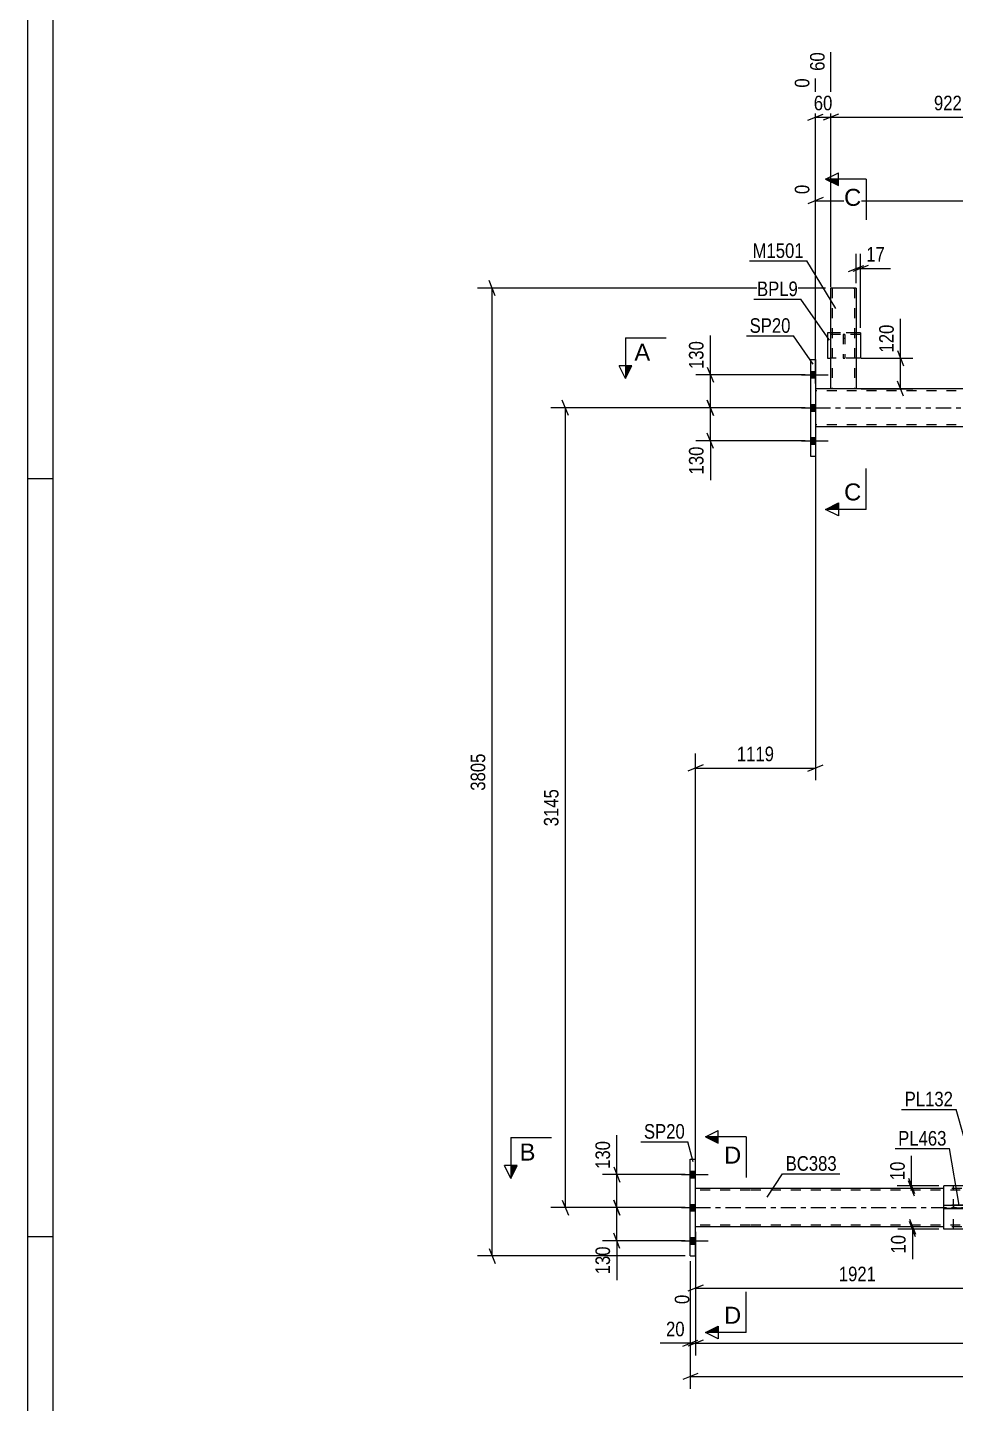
# Model space of a CAD drawing. Header units: millimetres. Extents: x 0 to 1189, y 0 to 841.
# Drawn here: x 0 to 182.4, y 414.2 to 684.7 of the extents above; entities that cross this region are included whole.
import ezdxf

# ---------------------------------------------------------------- set-up
doc = ezdxf.new("R2010")
doc.units = ezdxf.units.MM
doc.linetypes.add('DXK_LINE_DOT2', pattern=[3.9198, 1.9599, -1.9599])
doc.linetypes.add('DXK_LINE_DOT3', pattern=[5.9187, 2.979, -0.9799, 0.9799, -0.9799])
doc.styles.add('Arial', font='ARIAL.TTF', dxfattribs={"height": 0.2})
doc.styles.add('Arial Narrow', font='ARIALN.TTF', dxfattribs={"height": 0.2})

# ---------------------------------------------------------------- blocks, each defined once
blk = doc.blocks.new('Unknown-570348649-1114 - 55360')
at = {"color": 5, "linetype": 'Continuous'}
for p, q in [((0, 841), (0, 0)), ((5, 836), (5, 5)), ((5, 596), (0, 596)), ((5, 447), (0, 447))]:
    blk.add_line(p, q, dxfattribs=at)
blk = doc.blocks.new('Part-570348649-6213 - 6197')
at = {"color": 2, "linetype": 'Continuous'}
for p, q in [((211.13, 457), (180.14, 457)), ((180.14, 453.2), (180.14, 457)), ((211.13, 453.2), (211.13, 457)), ((180.14, 448.5), (180.14, 452.6)), ((211.13, 448.5), (211.13, 452.6)), ((211.13, 448.5), (180.14, 448.5))]:
    blk.add_line(p, q, dxfattribs=at)
at = {"color": 7, "linetype": 'DXK_LINE_DOT2'}
for p, q in [((180.14, 452.6), (180.14, 453.2)), ((211.13, 452.6), (211.13, 453.2))]:
    blk.add_line(p, q, dxfattribs=at)
blk = doc.blocks.new('Part-570348649-6282 - 6197')
at = {"color": 7, "linetype": 'DXK_LINE_DOT2'}
for p, q in [((182.04, 453.22), (209.63, 453.22)), ((187.91, 453.22), (182.04, 453.22)), ((182.04, 453.22), (182.04, 453.22)), ((182.04, 453.22), (182.04, 452.62)), ((182.04, 452.62), (209.63, 452.62)), ((187.91, 452.62), (182.04, 452.62)), ((202.88, 453.22), (187.91, 453.22)), ((187.91, 453.22), (187.91, 452.62)), ((187.91, 452.62), (202.88, 452.62)), ((209.63, 453.22), (202.88, 453.22)), ((202.88, 453.22), (202.88, 452.62)), ((202.88, 452.62), (209.63, 452.62)), ((209.63, 453.22), (209.63, 453.22)), ((209.63, 452.62), (209.63, 453.22))]:
    blk.add_line(p, q, dxfattribs=at)
blk = doc.blocks.new('Part-570348649-6297 - 6197')
at = {"color": 2, "linetype": 'Continuous'}
for p, q in [((130.31, 462.24), (131.31, 462.24)), ((130.31, 443.24), (130.31, 462.24)), ((131.31, 443.24), (131.31, 462.24)), ((130.31, 443.24), (131.31, 443.24))]:
    blk.add_line(p, q, dxfattribs=at)
blk = doc.blocks.new('Part-570348649-6307 - 6197')
at = {"color": 2, "linetype": 'Continuous'}
for p, q in [((153.91, 619.49), (154.91, 619.49)), ((153.91, 619.49), (153.91, 600.49)), ((154.91, 619.49), (154.91, 600.49)), ((153.91, 600.49), (154.91, 600.49))]:
    blk.add_line(p, q, dxfattribs=at)
blk = doc.blocks.new('Part-570348649-6312 - 6197')
at = {"color": 2, "linetype": 'Continuous'}
for p, q in [((142.06, 456.49), (131.31, 456.49)), ((180.14, 456.5), (142.16, 456.49)), ((142.06, 448.99), (131.31, 448.99)), ((180.14, 449), (142.16, 448.99))]:
    blk.add_line(p, q, dxfattribs=at)
at = {"color": 7, "linetype": 'DXK_LINE_DOT2'}
for p, q in [((131.31, 448.99), (131.31, 456.49)), ((142.06, 456.19), (131.31, 456.19)), ((1014.39, 456.27), (142.16, 456.19)), ((211.13, 456.5), (180.14, 456.5)), ((142.06, 449.29), (131.31, 449.29)), ((1014.39, 449.37), (142.16, 449.29)), ((211.13, 449), (180.14, 449))]:
    blk.add_line(p, q, dxfattribs=at)
at = {"color": 7, "linetype": 'DXK_LINE_DOT3'}
for p, q in [((131.31, 452.74), (142.06, 452.74)), ((142.16, 452.74), (1014.39, 452.82))]:
    blk.add_line(p, q, dxfattribs=at)
blk = doc.blocks.new('Part-570348649-6317 - 6197')
at = {"color": 2, "linetype": 'Continuous'}
for p, q in [((234.68, 613.74), (154.91, 613.74)), ((234.68, 606.24), (154.91, 606.24))]:
    blk.add_line(p, q, dxfattribs=at)
at = {"color": 7, "linetype": 'DXK_LINE_DOT2'}
for p, q in [((154.91, 613.74), (154.91, 606.24)), ((1068.48, 613.34), (154.91, 613.34)), ((1068.48, 606.64), (154.91, 606.64))]:
    blk.add_line(p, q, dxfattribs=at)
at = {"color": 7, "linetype": 'DXK_LINE_DOT3'}
blk.add_line((154.91, 609.99), (1068.48, 609.99), dxfattribs=at)
blk = doc.blocks.new('Part-570348649-6280 - 6197')
at = {"color": 2, "linetype": 'Continuous'}
for p, q in [((182.04, 457), (182.04, 457.02)), ((195.17, 457.02), (182.04, 457.02)), ((209.63, 457.02), (202.16, 457.02)), ((209.63, 457), (209.63, 457.02))]:
    blk.add_line(p, q, dxfattribs=at)
at = {"color": 7, "linetype": 'DXK_LINE_DOT2'}
for p, q in [((182.04, 448.52), (182.04, 457)), ((202.16, 457.02), (195.17, 457.02)), ((209.63, 448.52), (209.63, 457)), ((209.63, 448.52), (182.04, 448.52))]:
    blk.add_line(p, q, dxfattribs=at)
blk = doc.blocks.new('Part-570348649-6285 - 6197')
at = {"color": 7, "linetype": 'DXK_LINE_DOT2'}
for p, q in [((160.37, 624.42), (160.67, 624.42)), ((160.37, 624.42), (160.37, 619.72)), ((160.67, 624.42), (160.37, 624.42)), ((160.37, 623.67), (160.67, 623.67)), ((160.67, 624.42), (160.67, 619.72)), ((160.37, 619.72), (160.67, 619.72))]:
    blk.add_line(p, q, dxfattribs=at)
blk = doc.blocks.new('Part-570348649-6428 - 6197')
at = {"color": 2, "linetype": 'Continuous'}
for p, q in [((157.91, 613.74), (157.91, 633.48)), ((157.95, 633.48), (157.91, 633.48)), ((162.31, 633.48), (157.95, 633.48)), ((162.91, 633.48), (162.31, 633.48)), ((162.91, 633.48), (162.91, 613.74))]:
    blk.add_line(p, q, dxfattribs=at)
at = {"color": 7, "linetype": 'DXK_LINE_DOT2'}
for p, q in [((158.21, 633.48), (158.21, 613.74)), ((158.23, 633.48), (158.21, 633.48)), ((158.21, 633.48), (158.23, 633.48)), ((158.28, 633.48), (158.23, 633.48)), ((158.23, 633.48), (158.28, 633.48)), ((158.28, 633.48), (158.3, 633.48)), ((158.51, 633.48), (158.51, 633.48)), ((158.51, 633.48), (158.51, 633.48)), ((158.51, 633.48), (158.51, 633.48)), ((162.31, 633.48), (162.31, 633.48)), ((162.31, 633.48), (162.31, 633.48)), ((162.31, 633.48), (162.31, 633.48)), ((162.31, 633.48), (162.31, 633.48)), ((162.42, 633.48), (162.52, 633.48)), ((162.52, 633.48), (162.54, 633.48)), ((162.54, 633.48), (162.59, 633.48)), ((162.59, 633.48), (162.61, 633.48)), ((162.61, 633.48), (162.61, 613.74)), ((162.91, 613.74), (157.91, 613.74))]:
    blk.add_line(p, q, dxfattribs=at)
blk = doc.blocks.new('Part-570348649-6610 - 6197')
at = {"color": 2, "linetype": 'Continuous'}
for p, q in [((180.14, 453.2), (180.14, 453.2)), ((180.14, 453.2), (185.42, 453.2)), ((180.14, 452.6), (180.14, 453.2)), ((180.14, 452.6), (211.13, 452.6)), ((185.42, 452.6), (180.14, 452.6)), ((185.42, 453.2), (205.01, 453.2)), ((185.42, 453.2), (185.42, 452.6)), ((205.01, 452.6), (185.42, 452.6)), ((205.01, 453.2), (205.01, 452.6)), ((211.13, 453.2), (211.13, 453.2)), ((211.13, 452.6), (211.13, 453.2))]:
    blk.add_line(p, q, dxfattribs=at)
at = {"color": 7, "linetype": 'DXK_LINE_DOT2'}
for p, q in [((211.13, 453.2), (180.14, 453.2)), ((180.14, 452.6), (180.14, 452.6)), ((205.01, 453.2), (211.13, 453.2)), ((211.13, 452.6), (205.01, 452.6)), ((211.13, 452.6), (211.13, 452.6))]:
    blk.add_line(p, q, dxfattribs=at)
blk = doc.blocks.new('Bolt-570348649-6646 - 6197')
at = {"linetype": 'Continuous'}
for points in [[(154.91, 615.84), (154.91, 617.14), (153.91, 617.14), (153.91, 615.84)], [(154.91, 615.84), (154.91, 617.14), (153.91, 617.14), (153.91, 615.84)], [(154.91, 615.84), (154.91, 617.14), (153.91, 617.14), (153.91, 615.84)], [(154.91, 609.34), (154.91, 610.64), (153.91, 610.64), (153.91, 609.34)], [(154.91, 609.34), (154.91, 610.64), (153.91, 610.64), (153.91, 609.34)], [(154.91, 602.84), (154.91, 604.14), (153.91, 604.14), (153.91, 602.84)], [(154.91, 602.84), (154.91, 604.14), (153.91, 604.14), (153.91, 602.84)], [(154.91, 602.84), (154.91, 604.14), (153.91, 604.14), (153.91, 602.84)]]:
    blk.add_hatch(color=1, dxfattribs=at).paths.add_polyline_path(points)
at = {"color": 1, "linetype": 'Continuous'}
for p, q in [((153.91, 617.14), (154.91, 617.14)), ((153.91, 617.14), (154.91, 617.14)), ((153.91, 617.14), (154.91, 617.14)), ((152.16, 616.49), (157.41, 616.49)), ((152.16, 616.49), (157.41, 616.49)), ((152.16, 616.49), (157.41, 616.49)), ((153.91, 615.84), (154.91, 615.84)), ((153.91, 615.84), (154.91, 615.84)), ((153.91, 615.84), (154.91, 615.84)), ((152.16, 609.99), (157.41, 609.99)), ((152.16, 609.99), (157.41, 609.99)), ((153.91, 610.64), (154.91, 610.64)), ((153.91, 610.64), (154.91, 610.64)), ((153.91, 609.34), (154.91, 609.34)), ((153.91, 609.34), (154.91, 609.34)), ((152.16, 603.49), (157.41, 603.49)), ((152.16, 603.49), (157.41, 603.49)), ((152.16, 603.49), (157.41, 603.49)), ((153.91, 604.14), (154.91, 604.14)), ((153.91, 604.14), (154.91, 604.14)), ((153.91, 604.14), (154.91, 604.14)), ((153.91, 602.84), (154.91, 602.84)), ((153.91, 602.84), (154.91, 602.84)), ((153.91, 602.84), (154.91, 602.84))]:
    blk.add_line(p, q, dxfattribs=at)
blk = doc.blocks.new('Bolt-570348649-6648 - 6197')
at = {"linetype": 'Continuous'}
for points in [[(131.31, 458.59), (131.31, 459.89), (130.31, 459.89), (130.31, 458.59)], [(131.31, 458.59), (131.31, 459.89), (130.31, 459.89), (130.31, 458.59)], [(131.31, 458.59), (131.31, 459.89), (130.31, 459.89), (130.31, 458.59)], [(131.31, 452.09), (131.31, 453.39), (130.31, 453.39), (130.31, 452.09)], [(131.31, 452.09), (131.31, 453.39), (130.31, 453.39), (130.31, 452.09)], [(131.31, 445.59), (131.31, 446.89), (130.31, 446.89), (130.31, 445.59)], [(131.31, 445.59), (131.31, 446.89), (130.31, 446.89), (130.31, 445.59)], [(131.31, 445.59), (131.31, 446.89), (130.31, 446.89), (130.31, 445.59)]]:
    blk.add_hatch(color=1, dxfattribs=at).paths.add_polyline_path(points)
at = {"color": 1, "linetype": 'Continuous'}
for p, q in [((130.31, 459.89), (131.31, 459.89)), ((130.31, 459.89), (131.31, 459.89)), ((130.31, 459.89), (131.31, 459.89)), ((128.56, 459.24), (133.81, 459.24)), ((128.56, 459.24), (133.81, 459.24)), ((128.56, 459.24), (133.81, 459.24)), ((130.31, 458.59), (131.31, 458.59)), ((130.31, 458.59), (131.31, 458.59)), ((130.31, 458.59), (131.31, 458.59)), ((128.56, 452.74), (133.81, 452.74)), ((128.56, 452.74), (133.81, 452.74)), ((130.31, 453.39), (131.31, 453.39)), ((130.31, 453.39), (131.31, 453.39)), ((130.31, 452.09), (131.31, 452.09)), ((130.31, 452.09), (131.31, 452.09)), ((130.31, 446.89), (131.31, 446.89)), ((130.31, 446.89), (131.31, 446.89)), ((130.31, 446.89), (131.31, 446.89)), ((128.56, 446.24), (133.81, 446.24)), ((128.56, 446.24), (133.81, 446.24)), ((128.56, 446.24), (133.81, 446.24)), ((130.31, 445.59), (131.31, 445.59)), ((130.31, 445.59), (131.31, 445.59)), ((130.31, 445.59), (131.31, 445.59))]:
    blk.add_line(p, q, dxfattribs=at)
blk = doc.blocks.new('Part-570348649-6954 - 6197')
at = {"color": 2, "linetype": 'Continuous'}
for p, q in [((157.91, 624.72), (157.27, 624.72)), ((157.27, 624.72), (157.27, 619.72)), ((163.77, 624.72), (162.91, 624.72)), ((163.77, 624.72), (163.77, 619.72)), ((157.27, 619.72), (157.91, 619.72)), ((163.77, 619.72), (162.91, 619.72))]:
    blk.add_line(p, q, dxfattribs=at)
at = {"color": 7, "linetype": 'DXK_LINE_DOT2'}
for p, q in [((157.27, 624.72), (157.27, 624.72)), ((163.77, 624.72), (157.27, 624.72)), ((163.77, 624.42), (157.27, 624.42)), ((163.77, 624.42), (157.27, 624.42)), ((162.91, 624.72), (157.91, 624.72)), ((163.77, 624.72), (163.77, 624.72)), ((162.91, 619.72), (157.91, 619.72))]:
    blk.add_line(p, q, dxfattribs=at)
blk = doc.blocks.new('StraightDimension-570348649-32011 - 6197')
at = {"color": 7, "linetype": 'Continuous'}
for p, q in [((133.65, 611.49), (134.85, 608.49)), ((152.91, 609.99), (131.4, 609.99)), ((134.25, 603.49), (134.25, 609.99)), ((152.91, 603.49), (131.4, 603.49)), ((134.85, 601.99), (133.65, 604.99))]:
    blk.add_line(p, q, dxfattribs=at)
at = {"color": 0}
blk.add_wipeout([(133.5, 602.96), (129.3, 602.96), (129.3, 596.28), (133.5, 596.28)], dxfattribs=at)
at = {"color": 7, "linetype": 'Continuous'}
blk.add_line((134.25, 603.49), (134.25, 595.75), dxfattribs=at)
blk.add_line((134.25, 603.49), (134.25, 595.75), dxfattribs=at)
at = {"color": 3, "style": 'Arial Narrow'}
blk.add_text('130', height=2.863, rotation=90.0002, dxfattribs=at).set_placement((132.9, 596.88))
blk = doc.blocks.new('StraightDimension-570348649-54923 - 6197')
at = {"color": 7, "linetype": 'Continuous'}
for p, q in [((154.91, 605.24), (154.91, 536.76)), ((131.31, 457.49), (131.31, 542.01)), ((132.81, 539.76), (129.81, 538.56)), ((131.31, 539.16), (154.91, 539.16)), ((153.41, 538.56), (156.41, 539.76))]:
    blk.add_line(p, q, dxfattribs=at)
at = {"color": 0}
blk.add_wipeout([(147.37, 539.91), (147.37, 544.11), (138.86, 544.11), (138.86, 539.91)], dxfattribs=at)
at = {"color": 3, "style": 'Arial Narrow'}
blk.add_text('1119', height=2.863, dxfattribs=at).set_placement((139.46, 540.51))
blk = doc.blocks.new('StraightDimension-570348649-48414 - 6197')
at = {"color": 7, "linetype": 'Continuous'}
for p, q in [((173.21, 458.52), (174.41, 455.52)), ((174.41, 455), (173.21, 458)), ((179.14, 457.02), (170.96, 457.02)), ((179.14, 456.5), (170.96, 456.5)), ((173.81, 456.5), (173.81, 457.02))]:
    blk.add_line(p, q, dxfattribs=at)
at = {"color": 0}
blk.add_wipeout([(173.06, 462.4), (168.86, 462.4), (168.86, 457.54), (173.06, 457.54)], dxfattribs=at)
at = {"color": 7, "linetype": 'Continuous'}
blk.add_line((173.81, 457.02), (173.81, 462.92), dxfattribs=at)
blk.add_line((173.81, 457.02), (173.81, 462.92), dxfattribs=at)
at = {"color": 3, "style": 'Arial Narrow'}
blk.add_text('10', height=2.863, rotation=90.0002, dxfattribs=at).set_placement((172.46, 458.14))
blk = doc.blocks.new('StraightDimension-570348649-35555 - 6197')
at = {"color": 7, "linetype": 'Continuous'}
for p, q in [((130.31, 442.24), (130.31, 423.7)), ((131.31, 442.24), (131.31, 423.7)), ((128.81, 425.5), (131.81, 426.7)), ((132.81, 426.7), (129.81, 425.5)), ((130.31, 426.1), (131.31, 426.1))]:
    blk.add_line(p, q, dxfattribs=at)
at = {"color": 0}
blk.add_wipeout([(129.79, 426.85), (129.79, 431.05), (124.93, 431.05), (124.93, 426.85)], dxfattribs=at)
at = {"color": 7, "linetype": 'Continuous'}
blk.add_line((130.31, 426.1), (124.41, 426.1), dxfattribs=at)
blk.add_line((130.31, 426.1), (124.41, 426.1), dxfattribs=at)
at = {"color": 3, "style": 'Arial Narrow'}
blk.add_text('20', height=2.863, dxfattribs=at).set_placement((125.53, 427.45))
blk = doc.blocks.new('StraightDimension-570348649-35554 - 6197')
at = {"color": 7, "linetype": 'Continuous'}
for p, q in [((131.31, 442.24), (131.31, 423.7)), ((132.81, 426.7), (129.81, 425.5)), ((131.31, 426.1), (1014.39, 426.1))]:
    blk.add_line(p, q, dxfattribs=at)
blk = doc.blocks.new('StraightDimension-570348649-32010 - 6197')
at = {"color": 7, "linetype": 'Continuous'}
for p, q in [((133.65, 617.99), (134.85, 614.99)), ((152.91, 616.49), (131.4, 616.49)), ((134.25, 609.99), (134.25, 616.49)), ((134.85, 608.49), (133.65, 611.49)), ((152.91, 609.99), (131.4, 609.99))]:
    blk.add_line(p, q, dxfattribs=at)
at = {"color": 0}
blk.add_wipeout([(133.5, 623.7), (129.3, 623.7), (129.3, 617.01), (133.5, 617.01)], dxfattribs=at)
at = {"color": 7, "linetype": 'Continuous'}
blk.add_line((134.25, 616.49), (134.25, 624.22), dxfattribs=at)
blk.add_line((134.25, 616.49), (134.25, 624.22), dxfattribs=at)
at = {"color": 3, "style": 'Arial Narrow'}
blk.add_text('130', height=2.863, rotation=90.0002, dxfattribs=at).set_placement((132.9, 617.61))
blk = doc.blocks.new('StraightDimension-570348649-28337 - 6197')
at = {"color": 7, "linetype": 'Continuous'}
for p, q in [((115.27, 460.74), (116.47, 457.74)), ((129.31, 459.24), (113.02, 459.24)), ((115.87, 452.74), (115.87, 459.24)), ((129.31, 452.74), (113.02, 452.74)), ((116.47, 451.24), (115.27, 454.24))]:
    blk.add_line(p, q, dxfattribs=at)
at = {"color": 0}
blk.add_wipeout([(115.12, 466.45), (110.92, 466.45), (110.92, 459.76), (115.12, 459.76)], dxfattribs=at)
at = {"color": 7, "linetype": 'Continuous'}
blk.add_line((115.87, 459.24), (115.87, 466.97), dxfattribs=at)
blk.add_line((115.87, 459.24), (115.87, 466.97), dxfattribs=at)
at = {"color": 3, "style": 'Arial Narrow'}
blk.add_text('130', height=2.863, rotation=90.0002, dxfattribs=at).set_placement((114.52, 460.36))
blk = doc.blocks.new('StraightDimension-570348649-28338 - 6197')
at = {"color": 7, "linetype": 'Continuous'}
for p, q in [((129.31, 452.74), (113.02, 452.74)), ((115.27, 454.24), (116.47, 451.24)), ((115.87, 446.24), (115.87, 452.74)), ((116.47, 444.74), (115.27, 447.74)), ((129.31, 446.24), (113.02, 446.24))]:
    blk.add_line(p, q, dxfattribs=at)
at = {"color": 0}
blk.add_wipeout([(115.12, 445.71), (110.92, 445.71), (110.92, 439.03), (115.12, 439.03)], dxfattribs=at)
at = {"color": 7, "linetype": 'Continuous'}
blk.add_line((115.87, 446.24), (115.87, 438.5), dxfattribs=at)
blk.add_line((115.87, 446.24), (115.87, 438.5), dxfattribs=at)
at = {"color": 3, "style": 'Arial Narrow'}
blk.add_text('130', height=2.863, rotation=90.0002, dxfattribs=at).set_placement((114.52, 439.63))
blk = doc.blocks.new('StraightDimension-570348649-39803 - 6197')
at = {"color": 7, "linetype": 'Continuous'}
for p, q in [((163.91, 619.72), (174.05, 619.72)), ((171.05, 621.22), (172.25, 618.22)), ((171.65, 613.74), (171.65, 619.72)), ((172.25, 612.24), (171.05, 615.24)), ((163.91, 613.74), (174.05, 613.74))]:
    blk.add_line(p, q, dxfattribs=at)
at = {"color": 0}
blk.add_wipeout([(170.9, 626.93), (166.7, 626.93), (166.7, 620.25), (170.9, 620.25)], dxfattribs=at)
at = {"color": 7, "linetype": 'Continuous'}
blk.add_line((171.65, 619.72), (171.65, 627.46), dxfattribs=at)
blk.add_line((171.65, 619.72), (171.65, 627.46), dxfattribs=at)
at = {"color": 3, "style": 'Arial Narrow'}
blk.add_text('120', height=2.863, rotation=90.0002, dxfattribs=at).set_placement((170.3, 620.85))
blk = doc.blocks.new('StraightDimension-570348649-35214 - 6197')
at = {"color": 7, "linetype": 'Continuous'}
for p, q in [((195, 455.5), (195, 428.31)), ((131.31, 447.99), (131.31, 433.79)), ((132.81, 437.52), (129.81, 436.32)), ((131.31, 436.92), (195, 436.92)), ((193.5, 436.32), (196.5, 437.52))]:
    blk.add_line(p, q, dxfattribs=at)
at = {"color": 0}
blk.add_wipeout([(167.41, 437.67), (167.41, 441.87), (158.9, 441.87), (158.9, 437.67)], dxfattribs=at)
at = {"color": 0, "linetype": 'Continuous'}
for points in [[(130.71, 436.22), (126.51, 436.22), (126.51, 433.19), (130.71, 433.19)], [(194.4, 436.22), (190.2, 436.22), (190.2, 427.71), (194.4, 427.71)]]:
    blk.add_wipeout(points, dxfattribs=at)
at = {"color": 3, "style": 'Arial Narrow'}
blk.add_text('1921', height=2.863, dxfattribs=at).set_placement((159.5, 438.27))
at = {"color": 3, "linetype": 'Continuous', "style": 'Arial Narrow'}
for s, height, p in [('0', 2.86, (130.11, 433.79)), ('1921', 2.863, (193.8, 428.31))]:
    blk.add_text(s, height=height, rotation=90.0002, dxfattribs=at).set_placement(p)
blk = doc.blocks.new('StraightDimension-570348649-35584 - 6197')
at = {"color": 7, "linetype": 'Continuous'}
for p, q in [((130.31, 442.24), (130.31, 417.14)), ((131.81, 420.14), (128.81, 418.94)), ((130.31, 419.54), (1015.39, 419.54))]:
    blk.add_line(p, q, dxfattribs=at)
blk = doc.blocks.new('StraightDimension-570348649-38598 - 6197')
at = {"color": 7, "linetype": 'Continuous'}
for p, q in [((246.53, 607.24), (246.53, 659.31)), ((154.91, 614.74), (154.91, 653.83)), ((156.41, 651.3), (153.41, 650.1)), ((154.91, 650.7), (246.53, 650.7)), ((245.03, 650.1), (248.03, 651.3))]:
    blk.add_line(p, q, dxfattribs=at)
at = {"color": 0, "linetype": 'Continuous'}
for points in [[(245.93, 659.91), (241.73, 659.91), (241.73, 651.4), (245.93, 651.4)], [(154.31, 654.43), (150.11, 654.43), (150.11, 651.4), (154.31, 651.4)]]:
    blk.add_wipeout(points, dxfattribs=at)
at = {"color": 0}
blk.add_wipeout([(204.98, 651.45), (204.98, 655.65), (196.47, 655.65), (196.47, 651.45)], dxfattribs=at)
at = {"color": 3, "linetype": 'Continuous', "style": 'Arial Narrow'}
for s, height, p in [('1832', 2.863, (245.33, 652)), ('0', 2.86, (153.71, 652))]:
    blk.add_text(s, height=height, rotation=90.0002, dxfattribs=at).set_placement(p)
at = {"color": 3, "style": 'Arial Narrow'}
blk.add_text('1832', height=2.863, dxfattribs=at).set_placement((197.07, 652.05))
blk = doc.blocks.new('StraightDimension-570348649-39420 - 6197')
at = {"color": 7, "linetype": 'Continuous'}
for p, q in [((157.91, 633.7), (157.91, 679.87)), ((204, 633.7), (204, 678.4)), ((159.41, 667.72), (156.41, 666.52)), ((157.91, 667.12), (204, 667.12)), ((202.5, 666.52), (205.5, 667.72))]:
    blk.add_line(p, q, dxfattribs=at)
at = {"color": 0, "linetype": 'Continuous'}
blk.add_wipeout([(203.4, 679), (199.2, 679), (199.2, 672.32), (203.4, 672.32)], dxfattribs=at)
at = {"color": 0}
blk.add_wipeout([(184.3, 667.87), (184.3, 672.07), (177.61, 672.07), (177.61, 667.87)], dxfattribs=at)
at = {"color": 3, "linetype": 'Continuous', "style": 'Arial Narrow'}
blk.add_text('982', height=2.863, rotation=90.0002, dxfattribs=at).set_placement((202.8, 672.92))
at = {"color": 3, "style": 'Arial Narrow'}
blk.add_text('922', height=2.863, dxfattribs=at).set_placement((178.21, 668.47))
blk = doc.blocks.new('StraightDimension-570348649-39421 - 6197')
at = {"color": 7, "linetype": 'Continuous'}
for p, q in [((157.91, 633.7), (157.91, 679.87)), ((154.91, 614.74), (154.91, 674.74)), ((153.41, 666.52), (156.41, 667.72)), ((154.91, 667.12), (157.91, 667.12)), ((159.41, 667.72), (156.41, 666.52))]:
    blk.add_line(p, q, dxfattribs=at)
at = {"color": 0, "linetype": 'Continuous'}
blk.add_wipeout([(157.31, 680.47), (153.11, 680.47), (153.11, 675.62), (157.31, 675.62)], dxfattribs=at)
at = {"color": 0}
blk.add_wipeout([(158.84, 667.87), (158.84, 672.07), (153.98, 672.07), (153.98, 667.87)], dxfattribs=at)
at = {"color": 0, "linetype": 'Continuous'}
blk.add_wipeout([(154.31, 675.34), (150.11, 675.34), (150.11, 672.32), (154.31, 672.32)], dxfattribs=at)
at = {"color": 3, "linetype": 'Continuous', "style": 'Arial Narrow'}
for s, height, p in [('60', 2.863, (156.71, 676.22)), ('0', 2.86, (153.71, 672.92))]:
    blk.add_text(s, height=height, rotation=90.0002, dxfattribs=at).set_placement(p)
at = {"color": 3, "style": 'Arial Narrow'}
blk.add_text('60', height=2.863, dxfattribs=at).set_placement((154.58, 668.47))
blk = doc.blocks.new('StraightDimension-570348649-39831 - 6197')
at = {"color": 7, "linetype": 'Continuous'}
for p, q in [((162.91, 634.48), (162.91, 640.23)), ((163.77, 625.72), (163.77, 640.23)), ((161.41, 636.78), (164.41, 637.98)), ((165.27, 637.98), (162.27, 636.78)), ((162.91, 637.38), (163.77, 637.38))]:
    blk.add_line(p, q, dxfattribs=at)
at = {"color": 0}
blk.add_wipeout([(169.16, 638.13), (169.16, 642.33), (164.3, 642.33), (164.3, 638.13)], dxfattribs=at)
at = {"color": 7, "linetype": 'Continuous'}
blk.add_line((163.77, 637.38), (169.68, 637.38), dxfattribs=at)
blk.add_line((163.77, 637.38), (169.68, 637.38), dxfattribs=at)
at = {"color": 3, "style": 'Arial Narrow'}
blk.add_text('17', height=2.863, dxfattribs=at).set_placement((164.9, 638.73))
blk = doc.blocks.new('StraightDimension-570348649-48249 - 6197')
at = {"color": 7, "linetype": 'Continuous'}
for p, q in [((106.34, 608.49), (105.14, 611.49)), ((152.91, 609.99), (102.89, 609.99)), ((105.74, 452.74), (105.74, 609.99)), ((129.31, 452.74), (102.89, 452.74)), ((105.14, 454.24), (106.34, 451.24))]:
    blk.add_line(p, q, dxfattribs=at)
at = {"color": 0}
blk.add_wipeout([(104.99, 535.62), (100.79, 535.62), (100.79, 527.11), (104.99, 527.11)], dxfattribs=at)
at = {"color": 3, "style": 'Arial Narrow'}
blk.add_text('3145', height=2.863, rotation=90.0002, dxfattribs=at).set_placement((104.39, 527.71))
blk = doc.blocks.new('StraightDimension-570348649-48396 - 6197')
at = {"color": 7, "linetype": 'Continuous'}
for p, q in [((173.37, 450.5), (174.57, 447.5)), ((174.57, 447), (173.37, 450)), ((179.14, 449), (171.12, 449)), ((179.14, 448.5), (171.12, 448.5)), ((173.97, 448.5), (173.97, 449))]:
    blk.add_line(p, q, dxfattribs=at)
at = {"color": 0}
blk.add_wipeout([(173.22, 447.97), (169.02, 447.97), (169.02, 443.11), (173.22, 443.11)], dxfattribs=at)
at = {"color": 7, "linetype": 'Continuous'}
blk.add_line((173.97, 448.5), (173.97, 442.59), dxfattribs=at)
blk.add_line((173.97, 448.5), (173.97, 442.59), dxfattribs=at)
at = {"color": 3, "style": 'Arial Narrow'}
blk.add_text('10', height=2.863, rotation=90.0002, dxfattribs=at).set_placement((172.62, 443.71))
blk = doc.blocks.new('StraightDimension-570348649-54912 - 6197')
at = {"color": 7, "linetype": 'Continuous'}
for p, q in [((156.91, 633.48), (88.49, 633.48)), ((91.94, 631.98), (90.74, 634.98)), ((91.34, 443.24), (91.34, 633.48)), ((90.74, 444.74), (91.94, 441.74)), ((129.31, 443.24), (88.49, 443.24))]:
    blk.add_line(p, q, dxfattribs=at)
at = {"color": 0}
blk.add_wipeout([(90.59, 542.62), (86.39, 542.62), (86.39, 534.1), (90.59, 534.1)], dxfattribs=at)
at = {"color": 3, "style": 'Arial Narrow'}
blk.add_text('3805', height=2.863, rotation=90.0002, dxfattribs=at).set_placement((89.99, 534.7))
blk = doc.blocks.new('SectionMark-570348649-49919 - 6197')
at = {"color": 6, "linetype": 'Continuous'}
for p, q in [((95, 466.5), (95, 458.5)), ((95, 458.5), (93.75, 461))]:
    blk.add_line(p, q, dxfattribs=at)
at = {"color": 0, "linetype": 'Continuous'}
blk.add_wipeout([(99.86, 462), (99.86, 465.5), (96.75, 465.5), (96.75, 462)], dxfattribs=at)
at = {"linetype": 'Continuous'}
blk.add_hatch(color=6, dxfattribs=at).paths.add_polyline_path([(95, 461), (96.25, 461), (95, 458.5)])
at = {"color": 6, "linetype": 'Continuous'}
for p, q in [((95, 466.5), (103, 466.5)), ((96.25, 461), (93.75, 461)), ((95, 458.5), (96.25, 461))]:
    blk.add_line(p, q, dxfattribs=at)
at = {"color": 3, "linetype": 'Continuous', "style": 'Arial'}
blk.add_text('B', height=3.34, dxfattribs=at).set_placement((96.75, 462))
blk = doc.blocks.new('Mark-570348649-27470 - 6197')
at = {"color": 0}
blk.add_wipeout([(159.1, 460), (159.1, 463), (149.05, 463), (149.05, 460)], dxfattribs=at)
blk.add_wipeout([(159.1, 460), (159.1, 463), (149.05, 463), (149.05, 460)], dxfattribs=at)
at = {"color": 30, "linetype": 'Continuous'}
for p, q in [((145.44, 454.8), (148.45, 459.4)), ((148.45, 459.4), (159.7, 459.4))]:
    blk.add_line(p, q, dxfattribs=at)
at = {"color": 3, "style": 'Arial Narrow'}
blk.add_text('BC383', height=2.863, dxfattribs=at).set_placement((149.05, 460))
blk = doc.blocks.new('SectionMark-570348649-54559 - 6197')
at = {"color": 6, "linetype": 'Continuous'}
for p, q in [((156.91, 654.93), (159.41, 656.18)), ((164.91, 654.93), (156.91, 654.93)), ((164.91, 590.02), (156.91, 590.02)), ((159.41, 588.77), (156.91, 590.02))]:
    blk.add_line(p, q, dxfattribs=at)
at = {"color": 0, "linetype": 'Continuous'}
for points in [[(163.91, 649.68), (163.91, 653.18), (160.54, 653.18), (160.54, 649.68)], [(163.91, 591.77), (163.91, 595.27), (160.54, 595.27), (160.54, 591.77)]]:
    blk.add_wipeout(points, dxfattribs=at)
at = {"linetype": 'Continuous'}
for points in [[(159.41, 654.93), (159.41, 653.68), (156.91, 654.93)], [(159.41, 591.27), (159.41, 590.02), (156.91, 590.02)]]:
    blk.add_hatch(color=6, dxfattribs=at).paths.add_polyline_path(points)
at = {"color": 6, "linetype": 'Continuous'}
for p, q in [((156.91, 654.93), (159.41, 653.68)), ((159.41, 653.68), (159.41, 656.18)), ((164.91, 654.93), (164.91, 646.93)), ((164.91, 590.02), (164.91, 598.02)), ((156.91, 590.02), (159.41, 591.27)), ((159.41, 591.27), (159.41, 588.77))]:
    blk.add_line(p, q, dxfattribs=at)
at = {"color": 3, "linetype": 'Continuous', "style": 'Arial'}
for p in [(160.54, 649.68), (160.54, 591.77)]:
    blk.add_text('C', height=3.34, dxfattribs=at).set_placement(p)
blk = doc.blocks.new('Mark-570348649-27487 - 6197')
at = {"color": 0}
blk.add_wipeout([(180.67, 464.94), (180.67, 467.94), (171.17, 467.94), (171.17, 464.94)], dxfattribs=at)
blk.add_wipeout([(180.67, 464.94), (180.67, 467.94), (171.17, 467.94), (171.17, 464.94)], dxfattribs=at)
at = {"color": 30, "linetype": 'Continuous'}
for p in [(170.57, 464.34), (183.17, 453.2)]:
    blk.add_line(p, (181.27, 464.34), dxfattribs=at)
at = {"color": 3, "style": 'Arial Narrow'}
blk.add_text('PL463', height=2.863, dxfattribs=at).set_placement((171.17, 464.94))
blk = doc.blocks.new('Mark-570348649-27462 - 6197')
at = {"color": 0}
blk.add_wipeout([(129.23, 466.3), (129.23, 469.3), (121.19, 469.3), (121.19, 466.3)], dxfattribs=at)
blk.add_wipeout([(129.23, 466.3), (129.23, 469.3), (121.19, 469.3), (121.19, 466.3)], dxfattribs=at)
at = {"color": 30, "linetype": 'Continuous'}
for p in [(120.59, 465.7), (130.84, 461.72)]:
    blk.add_line(p, (129.83, 465.7), dxfattribs=at)
at = {"color": 3, "style": 'Arial Narrow'}
blk.add_text('SP20', height=2.863, dxfattribs=at).set_placement((121.19, 466.3))
blk = doc.blocks.new('Mark-570348649-27481 - 6197')
at = {"color": 0}
blk.add_wipeout([(181.95, 472.66), (181.95, 475.66), (172.45, 475.66), (172.45, 472.66)], dxfattribs=at)
blk.add_wipeout([(181.95, 472.66), (181.95, 475.66), (172.45, 475.66), (172.45, 472.66)], dxfattribs=at)
at = {"color": 30, "linetype": 'Continuous'}
for p in [(171.85, 472.06), (186.84, 457.02)]:
    blk.add_line(p, (182.55, 472.06), dxfattribs=at)
at = {"color": 3, "style": 'Arial Narrow'}
blk.add_text('PL132', height=2.863, dxfattribs=at).set_placement((172.45, 472.66))
blk = doc.blocks.new('Mark-570348649-27640 - 6197')
at = {"color": 0}
blk.add_wipeout([(150.01, 624.72), (150.01, 627.72), (141.97, 627.72), (141.97, 624.72)], dxfattribs=at)
blk.add_wipeout([(150.01, 624.72), (150.01, 627.72), (141.97, 627.72), (141.97, 624.72)], dxfattribs=at)
at = {"color": 30, "linetype": 'Continuous'}
for p in [(141.37, 624.12), (154.47, 618.59)]:
    blk.add_line(p, (150.61, 624.12), dxfattribs=at)
at = {"color": 3, "style": 'Arial Narrow'}
blk.add_text('SP20', height=2.863, dxfattribs=at).set_placement((141.97, 624.72))
blk = doc.blocks.new('Mark-570348649-27647 - 6197')
at = {"color": 0}
blk.add_wipeout([(152.6, 639.45), (152.6, 642.45), (142.55, 642.45), (142.55, 639.45)], dxfattribs=at)
blk.add_wipeout([(152.6, 639.45), (152.6, 642.45), (142.55, 642.45), (142.55, 639.45)], dxfattribs=at)
at = {"color": 30, "linetype": 'Continuous'}
for p in [(141.95, 638.85), (158.92, 629.52)]:
    blk.add_line(p, (153.2, 638.85), dxfattribs=at)
at = {"color": 3, "style": 'Arial Narrow'}
blk.add_text('M1501', height=2.863, dxfattribs=at).set_placement((142.55, 639.45))
blk = doc.blocks.new('Mark-570348649-27650 - 6197')
at = {"color": 0}
blk.add_wipeout([(151.46, 631.94), (151.46, 634.94), (143.42, 634.94), (143.42, 631.94)], dxfattribs=at)
blk.add_wipeout([(151.46, 631.94), (151.46, 634.94), (143.42, 634.94), (143.42, 631.94)], dxfattribs=at)
at = {"color": 30, "linetype": 'Continuous'}
for p in [(142.82, 631.34), (157.69, 623.27)]:
    blk.add_line(p, (152.06, 631.34), dxfattribs=at)
at = {"color": 3, "style": 'Arial Narrow'}
blk.add_text('BPL9', height=2.863, dxfattribs=at).set_placement((143.42, 631.94))
blk = doc.blocks.new('SectionMark-570348649-44282 - 6197')
at = {"color": 6, "linetype": 'Continuous'}
for p, q in [((117.56, 623.74), (117.56, 615.74)), ((117.56, 615.74), (116.31, 618.24))]:
    blk.add_line(p, q, dxfattribs=at)
at = {"color": 0, "linetype": 'Continuous'}
blk.add_wipeout([(122.42, 619.24), (122.42, 622.74), (119.31, 622.74), (119.31, 619.24)], dxfattribs=at)
at = {"linetype": 'Continuous'}
blk.add_hatch(color=6, dxfattribs=at).paths.add_polyline_path([(117.56, 618.24), (118.81, 618.24), (117.56, 615.74)])
at = {"color": 6, "linetype": 'Continuous'}
for p, q in [((117.56, 623.74), (125.56, 623.74)), ((118.81, 618.24), (116.31, 618.24)), ((117.56, 615.74), (118.81, 618.24))]:
    blk.add_line(p, q, dxfattribs=at)
at = {"color": 3, "linetype": 'Continuous', "style": 'Arial'}
blk.add_text('A', height=3.34, dxfattribs=at).set_placement((119.31, 619.24))
blk = doc.blocks.new('SectionMark-570348649-54880 - 6197')
at = {"color": 6, "linetype": 'Continuous'}
for p, q in [((133.31, 466.65), (135.81, 467.9)), ((141.31, 466.65), (133.31, 466.65)), ((141.31, 428.17), (133.31, 428.17)), ((135.81, 426.92), (133.31, 428.17))]:
    blk.add_line(p, q, dxfattribs=at)
at = {"color": 0, "linetype": 'Continuous'}
for points in [[(140.31, 461.4), (140.31, 464.9), (136.94, 464.9), (136.94, 461.4)], [(140.31, 429.92), (140.31, 433.42), (136.94, 433.42), (136.94, 429.92)]]:
    blk.add_wipeout(points, dxfattribs=at)
at = {"linetype": 'Continuous'}
for points in [[(135.81, 466.65), (135.81, 465.4), (133.31, 466.65)], [(135.81, 429.42), (135.81, 428.17), (133.31, 428.17)]]:
    blk.add_hatch(color=6, dxfattribs=at).paths.add_polyline_path(points)
at = {"color": 6, "linetype": 'Continuous'}
for p, q in [((133.31, 466.65), (135.81, 465.4)), ((135.81, 465.4), (135.81, 467.9)), ((141.31, 466.65), (141.31, 458.65)), ((141.31, 428.17), (141.31, 436.17)), ((133.31, 428.17), (135.81, 429.42)), ((135.81, 429.42), (135.81, 426.92))]:
    blk.add_line(p, q, dxfattribs=at)
at = {"color": 3, "linetype": 'Continuous', "style": 'Arial'}
for p in [(136.94, 461.4), (136.94, 429.92)]:
    blk.add_text('D', height=3.34, dxfattribs=at).set_placement(p)

msp = doc.modelspace()

# ---------------------------------------------------------------- block references
for name in ['Unknown-570348649-1114 - 55360', 'Part-570348649-6428 - 6197', 'Part-570348649-6954 - 6197', 'Part-570348649-6285 - 6197', 'Part-570348649-6307 - 6197', 'Bolt-570348649-6646 - 6197', 'Part-570348649-6317 - 6197', 'Bolt-570348649-6648 - 6197', 'Part-570348649-6297 - 6197', 'Part-570348649-6312 - 6197', 'Part-570348649-6213 - 6197', 'Part-570348649-6280 - 6197', 'Part-570348649-6610 - 6197', 'Part-570348649-6282 - 6197']:
    msp.add_blockref(name, (0, 0))

# ---------------------------------------------------------------- next in the draw order: block references
for name in ['StraightDimension-570348649-39803 - 6197', 'StraightDimension-570348649-32011 - 6197', 'StraightDimension-570348649-48414 - 6197', 'StraightDimension-570348649-35555 - 6197']:
    msp.add_blockref(name, (0, 0))

# ---------------------------------------------------------------- next in the draw order: block references
for name in ['StraightDimension-570348649-32010 - 6197', 'StraightDimension-570348649-54923 - 6197', 'StraightDimension-570348649-35554 - 6197']:
    msp.add_blockref(name, (0, 0))

# ---------------------------------------------------------------- next in the draw order: block references
for name in ['StraightDimension-570348649-38598 - 6197', 'StraightDimension-570348649-28337 - 6197']:
    msp.add_blockref(name, (0, 0))

# ---------------------------------------------------------------- next in the draw order: block references
for name in ['StraightDimension-570348649-39420 - 6197', 'StraightDimension-570348649-28338 - 6197']:
    msp.add_blockref(name, (0, 0))

# ---------------------------------------------------------------- next in the draw order: block references
for name in ['StraightDimension-570348649-39421 - 6197', 'StraightDimension-570348649-39831 - 6197', 'StraightDimension-570348649-35214 - 6197']:
    msp.add_blockref(name, (0, 0))

# ---------------------------------------------------------------- next in the draw order: block references
for name in ['StraightDimension-570348649-48249 - 6197', 'StraightDimension-570348649-35584 - 6197']:
    msp.add_blockref(name, (0, 0))

# ---------------------------------------------------------------- next in the draw order: block references
for name in ['StraightDimension-570348649-54912 - 6197', 'StraightDimension-570348649-48396 - 6197']:
    msp.add_blockref(name, (0, 0))

# ---------------------------------------------------------------- next in the draw order: block references
for name in ['SectionMark-570348649-54559 - 6197', 'Mark-570348649-27640 - 6197', 'SectionMark-570348649-49919 - 6197']:
    msp.add_blockref(name, (0, 0))

# ---------------------------------------------------------------- next in the draw order: block references
for name in ['Mark-570348649-27647 - 6197', 'Mark-570348649-27462 - 6197', 'SectionMark-570348649-54880 - 6197', 'Mark-570348649-27487 - 6197', 'Mark-570348649-27470 - 6197']:
    msp.add_blockref(name, (0, 0))

# ---------------------------------------------------------------- next in the draw order: block references
for name in ['Mark-570348649-27650 - 6197', 'Mark-570348649-27481 - 6197']:
    msp.add_blockref(name, (0, 0))

# ---------------------------------------------------------------- next in the draw order: block references
msp.add_blockref('SectionMark-570348649-44282 - 6197', (0, 0))

doc.saveas('drawing.dxf')
